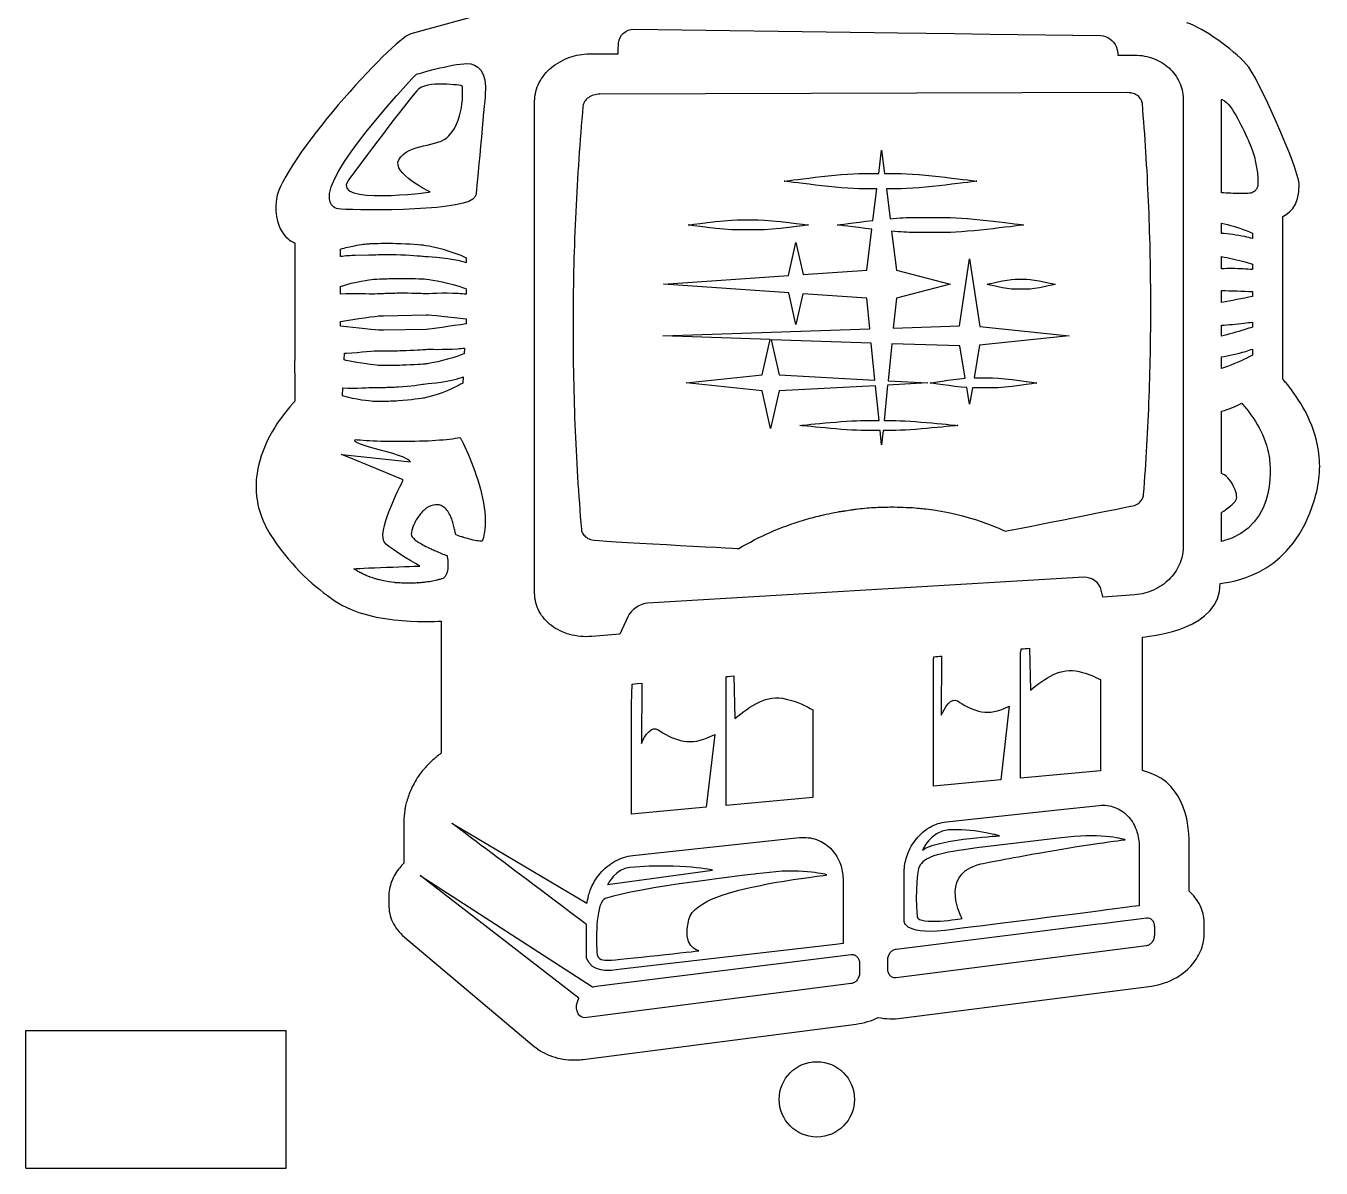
# Model space of a CAD drawing. Header units: millimetres. Extents: x -1134 to -106, y -482 to -94.
# Drawn here: x -994.93 to -945.93, y -437.43 to -394.22 of the extents above; entities that cross this region are included whole.
import ezdxf

# ---------------------------------------------------------------- set-up
doc = ezdxf.new("R2010")
doc.units = ezdxf.units.MM
doc.layers.add('CUTS', color=1, linetype='Continuous', true_color=0xff0000)
doc.layers.add('TEXT', color=5, linetype='Continuous', true_color=0x0000ff)

msp = doc.modelspace()

# ---------------------------------------------------------------- linework, layer by layer
at = {"layer": 'CUTS', "color": 1, "lineweight": 25, "true_color": 0xff0000}
for p, q in [((-994.932, -437.429), (-994.932, -432.229)), ((-994.932, -432.229), (-985.083, -432.229)), ((-985.083, -437.429), (-985.083, -432.229)), ((-994.932, -437.429), (-985.083, -437.429))]:
    msp.add_line(p, q, dxfattribs=at)
for points in [[(-966.432, -434.829), (-966.432, -434.043), (-965.794, -433.405), (-965.007, -433.405)], [(-965.007, -433.405), (-964.221, -433.405), (-963.583, -434.043), (-963.583, -434.829)], [(-965.007, -436.254), (-965.794, -436.254), (-966.432, -435.616), (-966.432, -434.829)], [(-963.583, -434.829), (-963.583, -435.616), (-964.221, -436.254), (-965.007, -436.254)]]:
    msp.add_open_spline(points, degree=3, dxfattribs=at)
at = {"layer": 'TEXT', "color": 5, "lineweight": 25, "true_color": 0x0000ff}
for points in [[(-977.333, -391.972), (-977.333, -393.693), (-980.372, -394.521)], [(-971.933, -394.348), (-962.842, -394.473), (-961.941, -394.486), (-959.8, -394.515), (-958.443, -394.534), (-954.271, -394.591)], [(-972.528, -395.158), (-972.506, -394.871)], [(-973.516, -395.273), (-972.523, -395.276)], [(-953.646, -395.122), (-953.624, -395.243)], [(-953.619, -395.326), (-952.979, -395.326)], [(-953.236, -396.748), (-973.218, -396.805)], [(-975.683, -415.683), (-975.683, -397.07)], [(-951.149, -396.976), (-951.149, -397.035), (-951.149, -397.035)], [(-951.149, -397.035), (-951.149, -413.962)], [(-949.693, -400.537), (-949.693, -397.001), (-949.693, -397.001)], [(-963.241, -399.802), (-962.667, -399.802), (-962.558, -398.918), (-962.449, -399.802), (-961.987, -399.802)], [(-962.887, -401.585), (-962.74, -400.388), (-963.241, -400.388)], [(-961.987, -400.388), (-962.377, -400.388), (-962.237, -401.518)], [(-968.002, -401.562), (-967.221, -401.562)], [(-961.328, -401.466), (-960.118, -401.466)], [(-949.693, -402.07), (-949.693, -401.684), (-949.693, -401.684)], [(-947.374, -407.589), (-947.374, -401.434)], [(-963.196, -409.148), (-962.652, -409.148), (-962.785, -407.832), (-966.434, -408.03), (-966.757, -409.449), (-967.08, -408.03), (-969.954, -407.725), (-967.08, -407.422), (-966.777, -406.089), (-970.837, -405.951), (-963.002, -405.686), (-963.118, -404.522), (-965.532, -404.357), (-965.796, -405.512), (-966.068, -404.32), (-970.812, -403.994), (-966.081, -403.669), (-965.796, -402.412), (-965.518, -403.631), (-963.118, -403.465), (-962.927, -401.912)], [(-967.221, -401.943), (-968.002, -401.943)], [(-962.181, -401.987), (-961.998, -403.465), (-959.967, -403.994), (-961.998, -404.522), (-962.113, -405.656), (-959.605, -405.572), (-959.225, -403.035), (-958.842, -405.598), (-955.457, -405.951), (-958.848, -406.304), (-959.058, -407.536), (-959.054, -407.536), (-959.054, -407.538)], [(-960.118, -402.036), (-961.328, -402.036)], [(-948.522, -402.068), (-948.522, -402.267)], [(-984.757, -402.433), (-984.757, -406.788)], [(-983.03, -402.951), (-983.03, -402.669)], [(-981.961, -402.9), (-982.477, -402.905)], [(-978.27, -402.996), (-978.27, -403.182)], [(-949.693, -403.408), (-949.693, -402.951), (-949.693, -402.951)], [(-948.522, -403.231), (-948.522, -403.442)], [(-983.03, -404.369), (-983.03, -404.076)], [(-978.27, -404.165), (-978.27, -404.375)], [(-957.508, -403.807), (-957.157, -403.807), (-957.157, -403.807)], [(-957.065, -404.187), (-957.508, -404.187)], [(-957.157, -403.807), (-957.065, -403.807)], [(-949.693, -404.688), (-949.693, -404.23), (-949.693, -404.23)], [(-948.522, -404.274), (-948.522, -404.459)], [(-981.514, -405.188), (-981.4, -405.185), (-979.79, -405.154)], [(-983.03, -405.58), (-983.03, -405.405), (-983.03, -405.405)], [(-979.77, -405.702), (-981.4, -405.735), (-981.494, -405.738)], [(-978.27, -405.309), (-978.27, -405.489)], [(-949.694, -405.955), (-949.694, -405.545), (-949.694, -405.545)], [(-948.522, -405.424), (-948.522, -405.614)], [(-966.737, -406.095), (-966.434, -407.426), (-962.806, -407.622), (-962.947, -406.223), (-966.737, -406.095)], [(-959.391, -407.553), (-959.598, -406.331), (-962.171, -406.245), (-962.313, -407.644), (-960.808, -407.725), (-962.329, -407.808), (-962.465, -409.148), (-962.167, -409.148)], [(-982.892, -406.858), (-982.879, -406.602)], [(-978.336, -406.408), (-978.347, -406.623)], [(-948.522, -406.446), (-948.522, -406.673)], [(-984.764, -406.919), (-984.753, -407.792)], [(-949.695, -407.188), (-949.695, -406.747), (-949.695, -406.747)], [(-978.39, -407.502), (-978.401, -407.732)], [(-959.054, -407.538), (-958.36, -407.538)], [(-984.757, -407.877), (-984.757, -408.42)], [(-982.959, -408.218), (-982.944, -407.92)], [(-959.121, -407.915), (-959.225, -408.527), (-959.332, -407.903)], [(-958.36, -407.919), (-959.054, -407.919)], [(-949.695, -411.152), (-949.695, -408.796)], [(-962.167, -409.528), (-962.503, -409.528), (-962.558, -410.075), (-962.613, -409.528), (-963.196, -409.528)], [(-980.656, -411.388), (-982.579, -410.603), (-982.997, -410.433), (-982.503, -410.487), (-980.38, -410.718)], [(-964.189, -412.6), (-964.186, -412.6)], [(-961.621, -412.435), (-961.625, -412.435)], [(-949.696, -413.729), (-949.696, -412.633)], [(-977.664, -413.717), (-977.671, -413.717)], [(-982.17, -414.963), (-982.166, -414.963)], [(-980.5, -415.308), (-980.504, -415.308)], [(-954.9, -415.08), (-956.168, -415.155), (-971.409, -416.059)], [(-954.18, -415.822), (-954.243, -415.565)], [(-952.979, -415.746), (-954.177, -415.837)], [(-979.222, -416.734), (-979.222, -421.737)], [(-972.16, -416.576), (-972.456, -417.23)], [(-972.458, -417.238), (-973.516, -417.319)], [(-952.686, -422.394), (-952.686, -417.341)], [(-957.301, -422.676), (-957.301, -417.92)], [(-956.96, -417.762), (-956.926, -419.345)], [(-957.919, -420.042), (-957.725, -419.955), (-958.043, -422.744), (-960.592, -422.979), (-960.592, -418.212)], [(-960.286, -418.063), (-960.297, -420.295)], [(-968.439, -423.708), (-968.437, -418.841)], [(-968.143, -418.81), (-968.109, -420.416)], [(-954.276, -418.949), (-954.276, -422.396), (-957.301, -422.676), (-957.301, -422.676)], [(-969.15, -421.148), (-968.87, -421.023), (-969.191, -423.778), (-972.021, -424.039), (-972.021, -419.885), (-971.997, -419.122)], [(-971.634, -419.091), (-971.646, -421.374)], [(-965.154, -420.099), (-965.154, -423.406), (-968.439, -423.708), (-968.439, -423.708)], [(-960.105, -424.329), (-955.666, -423.853), (-954.325, -423.71)], [(-980.634, -424.331), (-980.634, -425.898)], [(-978.812, -424.381), (-973.704, -427.408), (-973.704, -427.408)], [(-971.965, -425.604), (-965.662, -424.93)], [(-955.508, -424.908), (-955.753, -424.937), (-955.979, -424.964), (-955.982, -424.964), (-958.957, -425.316)], [(-952.808, -425.271), (-952.808, -427.503)], [(-950.919, -426.959), (-950.919, -425.188)], [(-972.922, -426.697), (-968.95, -426.16)], [(-966.793, -426.242), (-967.037, -426.271), (-967.303, -426.302), (-967.305, -426.303)], [(-961.708, -428.053), (-961.708, -426.282)], [(-974.011, -431.007), (-980.016, -426.355), (-973.491, -430.573)], [(-964.012, -426.549), (-964.012, -428.935), (-964.3, -428.968), (-972.391, -429.904), (-972.78, -429.95)], [(-981.203, -427.165), (-981.203, -427.468)], [(-973.716, -429.485), (-973.716, -428.218)], [(-962.001, -429.143), (-954.462, -428.206), (-954.357, -428.192), (-954.201, -428.174), (-953.533, -428.091), (-952.917, -428.014), (-952.532, -427.965), (-952.532, -427.965)], [(-952.237, -428.29), (-952.237, -428.623)], [(-950.346, -428.537), (-950.346, -428.204)], [(-980.613, -428.69), (-975.697, -432.824)], [(-952.532, -429.018), (-962.001, -430.232)], [(-973.257, -430.54), (-963.712, -429.355)], [(-963.388, -429.69), (-963.388, -430.037), (-963.388, -430.037)], [(-962.322, -429.902), (-962.322, -429.555)], [(-963.712, -430.452), (-973.792, -431.746)], [(-961.812, -431.764), (-952.349, -430.543)], [(-973.848, -433.318), (-963.516, -431.982)]]:
    msp.add_lwpolyline(points, dxfattribs=at)
for points in [[(-972.506, -394.871), (-972.483, -394.58), (-972.225, -394.344), (-971.933, -394.348)], [(-948.759, -395.664), (-949.287, -395.099), (-950.355, -394.315), (-951.009, -394.102)], [(-980.372, -394.521), (-981.085, -394.744), (-985.271, -399.399), (-985.449, -400.767)], [(-954.271, -394.591), (-954.021, -394.595), (-953.778, -394.773), (-953.681, -395.004)], [(-975.044, -395.796), (-974.847, -395.634), (-974.614, -395.502), (-974.356, -395.411)], [(-974.356, -395.411), (-974.126, -395.331), (-973.875, -395.285), (-973.613, -395.276)], [(-973.613, -395.276), (-973.581, -395.276), (-973.549, -395.273), (-973.516, -395.273)], [(-972.523, -395.276), (-972.529, -395.238), (-972.532, -395.198), (-972.528, -395.158)], [(-953.681, -395.004), (-953.665, -395.043), (-953.653, -395.082), (-953.646, -395.122)], [(-953.624, -395.243), (-953.619, -395.271), (-953.619, -395.299), (-953.619, -395.326)], [(-952.979, -395.326), (-952.726, -395.329), (-952.485, -395.375), (-952.266, -395.459)], [(-952.266, -395.459), (-952.046, -395.543), (-951.85, -395.664), (-951.682, -395.814)], [(-980.172, -396.055), (-980.172, -396.055), (-978.82, -395.65), (-978.254, -395.65)], [(-978.254, -395.65), (-977.847, -395.65), (-977.461, -395.918), (-977.553, -396.846)], [(-975.51, -396.368), (-975.4, -396.152), (-975.241, -395.958), (-975.044, -395.796)], [(-951.682, -395.814), (-951.519, -395.963), (-951.385, -396.141), (-951.294, -396.337)], [(-946.762, -400.187), (-946.798, -399.601), (-948.32, -396.131), (-948.759, -395.664)], [(-983.444, -400.558), (-983.3, -399.375), (-980.172, -396.055), (-980.172, -396.055)], [(-978.421, -396.489), (-978.421, -396.489), (-979.791, -396.246), (-980.147, -396.677)], [(-975.683, -397.07), (-975.683, -396.822), (-975.62, -396.583), (-975.51, -396.368)], [(-951.294, -396.337), (-951.201, -396.535), (-951.149, -396.75), (-951.149, -396.976)], [(-980.147, -396.677), (-980.785, -397.448), (-982.553, -399.812), (-982.737, -400.074)], [(-978.927, -398.385), (-978.282, -397.668), (-978.421, -396.489), (-978.421, -396.489)], [(-977.553, -396.846), (-977.569, -397.016), (-977.895, -400.574), (-977.895, -400.574)], [(-973.453, -396.84), (-973.526, -396.863), (-973.593, -396.897), (-973.65, -396.939)], [(-973.218, -396.805), (-973.3, -396.805), (-973.38, -396.818), (-973.453, -396.84)], [(-953.034, -396.78), (-953.098, -396.758), (-953.165, -396.746), (-953.236, -396.748)], [(-952.865, -396.869), (-952.913, -396.832), (-952.972, -396.801), (-953.034, -396.78)], [(-952.743, -397), (-952.774, -396.951), (-952.816, -396.906), (-952.865, -396.869)], [(-973.854, -397.256), (-973.975, -398.585), (-974.066, -399.921), (-974.128, -401.257)], [(-973.792, -397.081), (-973.827, -397.135), (-973.848, -397.194), (-973.854, -397.256)], [(-973.65, -396.939), (-973.709, -396.979), (-973.757, -397.027), (-973.792, -397.081)], [(-952.691, -397.162), (-952.695, -397.103), (-952.714, -397.051), (-952.743, -397)], [(-952.457, -400.847), (-952.511, -399.615), (-952.587, -398.385), (-952.691, -397.159)], [(-949.693, -397.001), (-949.681, -397.005), (-949.67, -397.01), (-949.658, -397.015)], [(-949.658, -397.015), (-949.27, -397.191), (-948.863, -398.161), (-948.651, -398.63)], [(-980.823, -399.286), (-980.462, -398.643), (-979.331, -398.833), (-978.927, -398.385)], [(-948.651, -398.63), (-948.441, -399.095), (-948.315, -399.628), (-948.315, -400.215)], [(-979.64, -400.505), (-979.64, -400.505), (-981.106, -399.792), (-980.823, -399.286)], [(-966.239, -400.096), (-966.239, -400.096), (-964.125, -399.802), (-963.241, -399.802)], [(-961.987, -399.802), (-961.125, -399.802), (-958.949, -400.096), (-958.949, -400.096)], [(-982.737, -400.074), (-983.394, -401.013), (-979.64, -400.505), (-979.64, -400.505)], [(-963.241, -400.388), (-964.102, -400.388), (-966.239, -400.096), (-966.239, -400.096)], [(-958.949, -400.096), (-958.949, -400.096), (-961.103, -400.388), (-961.987, -400.388)], [(-948.344, -400.339), (-948.362, -400.379), (-948.385, -400.416), (-948.416, -400.446)], [(-948.315, -400.215), (-948.316, -400.259), (-948.326, -400.301), (-948.344, -400.339)], [(-947.374, -401.434), (-947.245, -401.351), (-946.706, -401.106), (-946.762, -400.187)], [(-985.449, -400.767), (-985.628, -402.136), (-984.757, -402.433), (-984.757, -402.433)], [(-983.438, -400.833), (-983.448, -400.784), (-983.444, -400.558), (-983.444, -400.558)], [(-983.117, -401.145), (-983.294, -401.113), (-983.406, -400.986), (-983.438, -400.833)], [(-978.028, -400.778), (-978.58, -401.258), (-982.772, -401.203), (-983.117, -401.145)], [(-977.936, -400.681), (-977.959, -400.716), (-977.991, -400.749), (-978.028, -400.778)], [(-977.895, -400.574), (-977.9, -400.609), (-977.913, -400.646), (-977.936, -400.681)], [(-952.372, -404.546), (-952.375, -403.312), (-952.403, -402.079), (-952.457, -400.847)], [(-948.993, -400.567), (-949.227, -400.561), (-949.46, -400.551), (-949.693, -400.537)], [(-948.89, -400.564), (-948.924, -400.564), (-948.959, -400.567), (-948.993, -400.567)], [(-948.764, -400.559), (-948.805, -400.562), (-948.848, -400.562), (-948.89, -400.564)], [(-948.639, -400.554), (-948.679, -400.558), (-948.722, -400.558), (-948.764, -400.559)], [(-948.517, -400.52), (-948.557, -400.541), (-948.597, -400.552), (-948.639, -400.554)], [(-948.416, -400.446), (-948.445, -400.478), (-948.481, -400.501), (-948.517, -400.52)], [(-974.128, -401.257), (-974.192, -402.595), (-974.225, -403.936), (-974.231, -405.274)], [(-969.871, -401.754), (-969.871, -401.754), (-968.553, -401.562), (-968.002, -401.562)], [(-968.002, -401.943), (-968.539, -401.943), (-969.871, -401.754), (-969.871, -401.754)], [(-967.221, -401.562), (-966.683, -401.562), (-965.327, -401.754), (-965.327, -401.754)], [(-965.327, -401.754), (-965.327, -401.754), (-966.67, -401.943), (-967.221, -401.943)], [(-964.221, -401.752), (-964.221, -401.752), (-963.592, -401.663), (-962.887, -401.585)], [(-962.927, -401.912), (-963.614, -401.835), (-964.221, -401.752), (-964.221, -401.752)], [(-962.237, -401.518), (-961.889, -401.488), (-961.564, -401.466), (-961.328, -401.466)], [(-960.118, -401.466), (-959.286, -401.466), (-957.187, -401.752), (-957.187, -401.752)], [(-957.187, -401.752), (-957.187, -401.752), (-959.264, -402.036), (-960.118, -402.036)], [(-949.693, -401.684), (-949.412, -401.751), (-949.081, -401.843), (-948.761, -401.967)], [(-961.328, -402.036), (-961.547, -402.036), (-961.851, -402.016), (-962.181, -401.987)], [(-948.81, -402.195), (-949.113, -402.131), (-949.425, -402.094), (-949.693, -402.07)], [(-948.522, -402.267), (-948.617, -402.241), (-948.712, -402.216), (-948.81, -402.195)], [(-948.761, -401.967), (-948.681, -401.999), (-948.601, -402.034), (-948.522, -402.068)], [(-983.03, -402.669), (-982.843, -402.608), (-982.66, -402.569), (-982.501, -402.537)], [(-982.501, -402.537), (-982.242, -402.489), (-982.044, -402.466), (-981.975, -402.462)], [(-981.975, -402.462), (-981.929, -402.459), (-981.695, -402.448), (-981.4, -402.445)], [(-981.4, -402.445), (-981.251, -402.441), (-981.088, -402.441), (-980.922, -402.448)], [(-980.922, -402.448), (-980.431, -402.457), (-979.939, -402.506), (-979.87, -402.515)], [(-979.87, -402.515), (-979.733, -402.532), (-979.076, -402.652), (-978.478, -402.901)], [(-982.477, -402.905), (-982.643, -402.912), (-982.836, -402.921), (-983.03, -402.951)], [(-981.4, -402.884), (-981.688, -402.888), (-981.916, -402.898), (-981.961, -402.9)], [(-980.929, -402.884), (-981.091, -402.88), (-981.253, -402.88), (-981.4, -402.884)], [(-979.9, -402.95), (-979.966, -402.941), (-980.446, -402.893), (-980.929, -402.884)], [(-978.52, -403.112), (-979.119, -402.975), (-979.765, -402.966), (-979.9, -402.95)], [(-978.27, -403.182), (-978.352, -403.157), (-978.435, -403.134), (-978.52, -403.114)], [(-978.478, -402.901), (-978.407, -402.932), (-978.338, -402.963), (-978.27, -402.996)], [(-949.693, -402.951), (-949.438, -402.996), (-949.139, -403.057), (-948.847, -403.135)], [(-948.847, -403.135), (-948.736, -403.165), (-948.629, -403.198), (-948.522, -403.231)], [(-981.786, -403.807), (-981.751, -403.803), (-981.601, -403.797), (-981.4, -403.79)], [(-981.4, -403.79), (-981.231, -403.783), (-981.026, -403.777), (-980.818, -403.776)], [(-980.818, -403.776), (-980.367, -403.77), (-979.914, -403.791), (-979.851, -403.793)], [(-979.851, -403.793), (-979.724, -403.801), (-979.119, -403.896), (-978.553, -404.068)], [(-948.87, -403.415), (-949.154, -403.401), (-949.444, -403.403), (-949.693, -403.408)], [(-948.522, -403.442), (-948.635, -403.43), (-948.752, -403.42), (-948.87, -403.415)], [(-983.03, -404.076), (-982.479, -403.898), (-981.908, -403.818), (-981.786, -403.807)], [(-978.553, -404.068), (-978.456, -404.097), (-978.362, -404.13), (-978.27, -404.164)], [(-958.566, -403.996), (-958.566, -403.996), (-957.819, -403.807), (-957.508, -403.807)], [(-957.508, -404.187), (-957.811, -404.187), (-958.566, -403.996), (-958.566, -403.996)], [(-957.065, -403.807), (-956.76, -403.807), (-955.992, -403.996), (-955.992, -403.996)], [(-955.992, -403.996), (-955.992, -403.996), (-956.752, -404.187), (-957.065, -404.187)], [(-949.693, -404.23), (-949.342, -404.24), (-948.896, -404.258), (-948.522, -404.274)], [(-981.775, -404.369), (-981.897, -404.378), (-982.478, -404.327), (-983.03, -404.369)], [(-981.4, -404.352), (-981.595, -404.359), (-981.741, -404.365), (-981.775, -404.369)], [(-980.818, -404.338), (-981.025, -404.338), (-981.231, -404.346), (-981.4, -404.352)], [(-979.861, -404.356), (-979.923, -404.352), (-980.37, -404.333), (-980.818, -404.338)], [(-978.572, -404.348), (-979.138, -404.317), (-979.735, -404.363), (-979.861, -404.356)], [(-978.27, -404.375), (-978.368, -404.364), (-978.469, -404.353), (-978.572, -404.348)], [(-952.433, -408.249), (-952.386, -407.015), (-952.368, -405.779), (-952.372, -404.546)], [(-948.522, -404.459), (-948.897, -404.534), (-949.345, -404.623), (-949.693, -404.688)], [(-983.03, -405.405), (-982.449, -405.312), (-981.655, -405.191), (-981.514, -405.188)], [(-979.79, -405.154), (-979.649, -405.15), (-978.855, -405.241), (-978.27, -405.309)], [(-981.494, -405.738), (-981.636, -405.742), (-982.443, -405.65), (-983.03, -405.58)], [(-978.27, -405.489), (-978.849, -405.581), (-979.63, -405.7), (-979.77, -405.702)], [(-974.231, -405.274), (-974.236, -406.614), (-974.212, -407.954), (-974.16, -409.288)], [(-949.694, -405.545), (-949.439, -405.529), (-949.136, -405.506), (-948.84, -405.47)], [(-948.805, -405.709), (-949.113, -405.808), (-949.432, -405.892), (-949.694, -405.955)], [(-948.84, -405.47), (-948.732, -405.457), (-948.626, -405.44), (-948.522, -405.424)], [(-948.522, -405.614), (-948.615, -405.647), (-948.708, -405.678), (-948.805, -405.709)], [(-982.879, -406.602), (-982.852, -406.602), (-982.827, -406.599), (-982.799, -406.599)], [(-982.799, -406.599), (-982.269, -406.568), (-981.708, -406.507), (-981.591, -406.51)], [(-981.591, -406.51), (-981.565, -406.51), (-981.462, -406.51), (-981.323, -406.513)], [(-981.323, -406.513), (-981.152, -406.513), (-980.926, -406.513), (-980.697, -406.505)], [(-980.697, -406.505), (-980.28, -406.495), (-979.863, -406.464), (-979.804, -406.458)], [(-979.804, -406.458), (-979.687, -406.447), (-979.129, -406.475), (-978.601, -406.436)], [(-978.585, -406.712), (-979.115, -406.89), (-979.679, -407.002), (-979.798, -407.012)], [(-978.601, -406.436), (-978.51, -406.43), (-978.422, -406.42), (-978.336, -406.408)], [(-978.347, -406.623), (-978.424, -406.654), (-978.504, -406.685), (-978.585, -406.712)], [(-949.695, -406.747), (-949.42, -406.698), (-949.094, -406.631), (-948.778, -406.534)], [(-948.778, -406.534), (-948.69, -406.507), (-948.606, -406.478), (-948.522, -406.446)], [(-948.522, -406.673), (-948.586, -406.709), (-948.652, -406.746), (-948.718, -406.78)], [(-984.757, -406.788), (-984.761, -406.831), (-984.764, -406.875), (-984.764, -406.919)], [(-982.811, -406.876), (-982.839, -406.871), (-982.865, -406.864), (-982.892, -406.858)], [(-981.603, -407.064), (-981.722, -407.061), (-982.282, -406.985), (-982.811, -406.876)], [(-981.353, -407.068), (-981.484, -407.068), (-981.577, -407.064), (-981.603, -407.064)], [(-980.701, -407.061), (-980.942, -407.068), (-981.181, -407.069), (-981.353, -407.068)], [(-979.798, -407.012), (-979.857, -407.018), (-980.28, -407.05), (-980.701, -407.061)], [(-948.718, -406.78), (-949.054, -406.952), (-949.409, -407.09), (-949.695, -407.188)], [(-979.887, -407.772), (-979.762, -407.75), (-979.163, -407.726), (-978.605, -407.568)], [(-978.605, -407.568), (-978.532, -407.548), (-978.46, -407.524), (-978.39, -407.498)], [(-960.716, -407.726), (-960.716, -407.726), (-959.944, -407.601), (-959.391, -407.553)], [(-958.36, -407.538), (-957.881, -407.538), (-956.677, -407.728), (-956.677, -407.728)], [(-947.251, -407.73), (-947.294, -407.681), (-947.333, -407.634), (-947.374, -407.589)], [(-984.753, -407.792), (-984.756, -407.819), (-984.757, -407.848), (-984.757, -407.877)], [(-982.944, -407.92), (-982.429, -407.951), (-981.911, -407.889), (-981.798, -407.897)], [(-981.798, -407.897), (-981.763, -407.897), (-981.603, -407.901), (-981.391, -407.897)], [(-981.391, -407.897), (-981.228, -407.894), (-981.036, -407.89), (-980.841, -407.877)], [(-980.841, -407.877), (-980.393, -407.852), (-979.948, -407.784), (-979.887, -407.772)], [(-978.568, -407.826), (-979.125, -408.121), (-979.733, -408.279), (-979.861, -408.3)], [(-978.401, -407.732), (-978.456, -407.765), (-978.511, -407.797), (-978.568, -407.826)], [(-959.332, -407.903), (-959.882, -407.86), (-960.716, -407.726), (-960.716, -407.726)], [(-959.054, -407.919), (-959.075, -407.919), (-959.098, -407.919), (-959.121, -407.915)], [(-956.677, -407.728), (-956.677, -407.728), (-957.87, -407.919), (-958.36, -407.919)], [(-946.542, -408.776), (-946.736, -408.415), (-946.974, -408.064), (-947.251, -407.73)], [(-984.837, -408.508), (-985.134, -408.842), (-985.39, -409.191), (-985.598, -409.547)], [(-984.757, -408.42), (-984.782, -408.449), (-984.81, -408.478), (-984.837, -408.508)], [(-981.81, -408.425), (-981.926, -408.415), (-982.437, -408.369), (-982.959, -408.218)], [(-981.417, -408.428), (-981.621, -408.432), (-981.774, -408.428), (-981.81, -408.425)], [(-980.835, -408.407), (-981.042, -408.421), (-981.246, -408.427), (-981.417, -408.428)], [(-979.861, -408.3), (-979.925, -408.313), (-980.38, -408.381), (-980.835, -408.407)], [(-952.643, -411.953), (-952.547, -410.72), (-952.478, -409.485), (-952.433, -408.249)], [(-949.585, -408.767), (-949.343, -408.693), (-949.118, -408.594), (-948.929, -408.499)], [(-948.929, -408.499), (-948.895, -408.538), (-948.859, -408.579), (-948.82, -408.624)], [(-948.82, -408.624), (-948.649, -408.829), (-948.448, -409.101), (-948.275, -409.425)], [(-965.654, -409.338), (-965.654, -409.338), (-963.92, -409.148), (-963.196, -409.148)], [(-962.167, -409.148), (-961.461, -409.148), (-959.677, -409.338), (-959.677, -409.338)], [(-949.695, -408.796), (-949.658, -408.786), (-949.621, -408.777), (-949.585, -408.767)], [(-946.025, -410.284), (-946.105, -409.779), (-946.277, -409.271), (-946.542, -408.776)], [(-985.598, -409.547), (-985.891, -410.044), (-986.083, -410.549), (-986.169, -411.042)], [(-974.16, -409.288), (-974.108, -410.622), (-974.025, -411.951), (-973.915, -413.274)], [(-963.196, -409.528), (-963.902, -409.528), (-965.654, -409.338), (-965.654, -409.338)], [(-959.677, -409.338), (-959.677, -409.338), (-961.443, -409.528), (-962.167, -409.528)], [(-948.275, -409.425), (-948.099, -409.747), (-947.953, -410.121), (-947.889, -410.529)], [(-982.199, -410.074), (-982.409, -410.003), (-982.532, -409.935), (-982.477, -409.873)], [(-982.477, -409.873), (-982.475, -409.869), (-982.474, -409.868), (-982.471, -409.866)], [(-982.471, -409.866), (-982.357, -409.881), (-982.218, -409.894), (-982.05, -409.904)], [(-980.38, -410.718), (-980.53, -410.477), (-981.655, -410.26), (-982.199, -410.074)], [(-982.05, -409.904), (-981.738, -409.923), (-981.327, -409.935), (-980.798, -409.935)], [(-980.798, -409.935), (-979.704, -409.935), (-978.975, -409.879), (-978.502, -409.791)], [(-978.502, -409.791), (-978.486, -409.824), (-978.47, -409.854), (-978.455, -409.887)], [(-978.455, -409.887), (-978.295, -410.21), (-978.11, -410.618), (-977.95, -411.061)], [(-947.889, -410.529), (-947.889, -410.529), (-947.423, -413.143), (-949.696, -413.729)], [(-946.189, -412.185), (-945.999, -411.561), (-945.927, -410.926), (-946.025, -410.284)], [(-986.169, -411.042), (-986.282, -411.684), (-986.218, -412.307), (-985.979, -412.887)], [(-977.95, -411.061), (-977.79, -411.502), (-977.653, -411.979), (-977.59, -412.437)], [(-981.335, -413.805), (-981.715, -413.437), (-980.747, -411.61), (-980.656, -411.388)], [(-949.588, -411.209), (-949.622, -411.185), (-949.658, -411.167), (-949.695, -411.152)], [(-949.344, -411.46), (-949.414, -411.362), (-949.498, -411.273), (-949.588, -411.209)], [(-949.178, -411.776), (-949.219, -411.669), (-949.276, -411.559), (-949.344, -411.46)], [(-952.813, -412.259), (-952.764, -412.218), (-952.723, -412.171), (-952.693, -412.12)], [(-952.693, -412.12), (-952.665, -412.067), (-952.646, -412.011), (-952.643, -411.953)], [(-949.232, -412.265), (-949.161, -412.19), (-949.118, -412.121), (-949.118, -412.064)], [(-949.118, -412.064), (-949.118, -411.983), (-949.139, -411.881), (-949.178, -411.776)], [(-979.784, -412.472), (-979.893, -412.552), (-979.992, -412.658), (-980.076, -412.776)], [(-979.432, -412.335), (-979.555, -412.342), (-979.676, -412.393), (-979.784, -412.472)], [(-979.26, -412.354), (-979.314, -412.337), (-979.374, -412.33), (-979.432, -412.335)], [(-979.106, -412.437), (-979.155, -412.398), (-979.207, -412.371), (-979.26, -412.354)], [(-978.971, -412.581), (-979.013, -412.522), (-979.058, -412.474), (-979.106, -412.437)], [(-978.855, -412.786), (-978.892, -412.708), (-978.93, -412.639), (-978.971, -412.581)], [(-977.59, -412.437), (-977.527, -412.896), (-977.534, -413.339), (-977.664, -413.717)], [(-964.469, -412.659), (-964.38, -412.642), (-964.29, -412.618), (-964.199, -412.603)], [(-964.199, -412.603), (-964.196, -412.603), (-964.192, -412.603), (-964.189, -412.6)], [(-964.186, -412.6), (-964.167, -412.596), (-964.149, -412.596), (-964.132, -412.592)], [(-964.132, -412.592), (-964.088, -412.586), (-964.046, -412.579), (-964.001, -412.573)], [(-964.001, -412.573), (-963.993, -412.57), (-963.986, -412.57), (-963.977, -412.57)], [(-963.977, -412.57), (-963.959, -412.566), (-963.94, -412.563), (-963.92, -412.561)], [(-963.92, -412.561), (-963.839, -412.546), (-963.756, -412.535), (-963.675, -412.524)], [(-963.675, -412.524), (-963.625, -412.518), (-963.573, -412.509), (-963.523, -412.502)], [(-963.523, -412.502), (-963.301, -412.475), (-963.078, -412.454), (-962.855, -412.441)], [(-962.855, -412.441), (-962.652, -412.428), (-962.45, -412.422), (-962.25, -412.421)], [(-962.25, -412.421), (-962.194, -412.418), (-962.138, -412.421), (-962.081, -412.421)], [(-962.081, -412.421), (-961.927, -412.421), (-961.774, -412.426), (-961.621, -412.435)], [(-961.625, -412.435), (-961.591, -412.435), (-961.557, -412.435), (-961.524, -412.435)], [(-961.524, -412.435), (-961.505, -412.438), (-961.49, -412.438), (-961.474, -412.44)], [(-961.474, -412.44), (-961.475, -412.44), (-961.476, -412.44), (-961.478, -412.44)], [(-961.478, -412.44), (-961.359, -412.446), (-961.245, -412.459), (-961.128, -412.468)], [(-961.128, -412.468), (-961.046, -412.476), (-960.961, -412.482), (-960.879, -412.491)], [(-960.879, -412.491), (-959.318, -412.65), (-957.875, -413.335), (-957.875, -413.335)], [(-957.875, -413.335), (-957.478, -413.258), (-953.047, -412.386), (-952.984, -412.359)], [(-952.984, -412.359), (-952.919, -412.334), (-952.862, -412.3), (-952.813, -412.259)], [(-949.746, -415.312), (-949.038, -415.232), (-947.006, -414.862), (-946.189, -412.185)], [(-949.689, -412.627), (-949.628, -412.588), (-949.57, -412.547), (-949.514, -412.506)], [(-949.514, -412.506), (-949.401, -412.421), (-949.302, -412.339), (-949.232, -412.265)], [(-985.979, -412.887), (-985.875, -413.142), (-985.742, -413.377), (-985.594, -413.6)], [(-980.076, -412.776), (-980.16, -412.893), (-980.227, -413.019), (-980.275, -413.139)], [(-978.79, -412.965), (-978.81, -412.9), (-978.831, -412.839), (-978.855, -412.786)], [(-978.735, -413.162), (-978.751, -413.098), (-978.769, -413.029), (-978.79, -412.965)], [(-966.769, -413.382), (-966.361, -413.203), (-965.941, -413.047), (-965.509, -412.917)], [(-965.509, -412.917), (-965.297, -412.853), (-965.081, -412.794), (-964.864, -412.743)], [(-964.864, -412.743), (-964.855, -412.739), (-964.848, -412.738), (-964.841, -412.738)], [(-964.841, -412.738), (-964.718, -412.707), (-964.594, -412.685), (-964.469, -412.659)], [(-949.696, -412.633), (-949.693, -412.633), (-949.691, -412.629), (-949.689, -412.627)], [(-985.594, -413.6), (-984.835, -414.739), (-983.996, -415.456), (-983.23, -415.981)], [(-980.275, -413.139), (-980.323, -413.258), (-980.35, -413.371), (-980.35, -413.459)], [(-980.35, -413.459), (-980.35, -413.521), (-980.297, -413.588), (-980.212, -413.658)], [(-978.695, -413.344), (-978.707, -413.29), (-978.72, -413.228), (-978.735, -413.162)], [(-978.671, -413.475), (-978.675, -413.444), (-978.684, -413.397), (-978.695, -413.344)], [(-978.438, -413.554), (-978.528, -413.526), (-978.608, -413.497), (-978.671, -413.475)], [(-978.421, -413.558), (-978.426, -413.558), (-978.432, -413.555), (-978.438, -413.554)], [(-978.392, -413.566), (-978.401, -413.562), (-978.411, -413.562), (-978.421, -413.558)], [(-978.154, -413.635), (-978.236, -413.615), (-978.315, -413.59), (-978.392, -413.566)], [(-973.915, -413.274), (-973.909, -413.337), (-973.886, -413.394), (-973.852, -413.446)], [(-973.852, -413.446), (-973.817, -413.497), (-973.77, -413.543), (-973.713, -413.581)], [(-973.713, -413.581), (-973.656, -413.619), (-973.59, -413.647), (-973.52, -413.666)], [(-967.958, -413.993), (-967.575, -413.765), (-967.178, -413.561), (-966.769, -413.382)], [(-980.024, -414.657), (-980.024, -414.657), (-981.067, -414.063), (-981.335, -413.805)], [(-980.212, -413.658), (-980.126, -413.73), (-980.005, -413.801), (-979.869, -413.876)], [(-979.869, -413.876), (-979.784, -413.921), (-979.691, -413.965), (-979.597, -414.008)], [(-979.597, -414.008), (-979.542, -414.034), (-979.485, -414.06), (-979.429, -414.085)], [(-979.429, -414.085), (-979.279, -414.151), (-979.128, -414.212), (-978.997, -414.262)], [(-977.871, -413.699), (-977.959, -413.683), (-978.056, -413.661), (-978.154, -413.635)], [(-977.671, -413.717), (-977.727, -413.717), (-977.793, -413.71), (-977.871, -413.699)], [(-973.52, -413.666), (-973.386, -413.704), (-967.969, -413.992), (-967.958, -413.993)], [(-951.149, -413.962), (-951.149, -414.189), (-951.201, -414.41), (-951.294, -414.613)], [(-978.997, -414.262), (-978.985, -414.323), (-978.973, -414.403), (-978.967, -414.491)], [(-978.967, -414.491), (-978.961, -414.577), (-978.96, -414.673), (-978.971, -414.762)], [(-982.52, -414.76), (-982.553, -414.737), (-980.024, -414.657), (-980.024, -414.657)], [(-982.47, -414.793), (-982.486, -414.782), (-982.503, -414.771), (-982.52, -414.76)], [(-982.397, -414.84), (-982.422, -414.826), (-982.446, -414.809), (-982.47, -414.793)], [(-982.285, -414.901), (-982.323, -414.88), (-982.359, -414.862), (-982.397, -414.84)], [(-982.166, -414.963), (-982.211, -414.942), (-982.252, -414.918), (-982.296, -414.894)], [(-982.296, -414.894), (-982.293, -414.898), (-982.289, -414.899), (-982.285, -414.901)], [(-982.162, -414.966), (-982.165, -414.966), (-982.167, -414.963), (-982.17, -414.963)], [(-982.101, -414.991), (-982.121, -414.984), (-982.141, -414.976), (-982.162, -414.966)], [(-982.09, -414.997), (-982.094, -414.997), (-982.098, -414.993), (-982.101, -414.991)], [(-982.06, -415.01), (-982.07, -415.006), (-982.08, -415.002), (-982.09, -414.997)], [(-981.931, -415.064), (-981.975, -415.046), (-982.017, -415.028), (-982.06, -415.01)], [(-981.909, -415.071), (-981.915, -415.071), (-981.924, -415.067), (-981.931, -415.064)], [(-979.039, -415.002), (-979.076, -415.069), (-979.128, -415.121), (-979.202, -415.141)], [(-978.971, -414.762), (-978.982, -414.851), (-979.001, -414.934), (-979.039, -415.002)], [(-954.243, -415.565), (-954.312, -415.281), (-954.608, -415.062), (-954.9, -415.08)], [(-951.294, -414.613), (-951.385, -414.817), (-951.519, -415.004), (-951.682, -415.165)], [(-981.805, -415.107), (-981.839, -415.096), (-981.873, -415.084), (-981.909, -415.071)], [(-981.688, -415.145), (-981.727, -415.134), (-981.766, -415.12), (-981.805, -415.107)], [(-981.568, -415.176), (-981.608, -415.167), (-981.648, -415.156), (-981.688, -415.145)], [(-981.557, -415.179), (-981.56, -415.179), (-981.564, -415.176), (-981.568, -415.176)], [(-981.447, -415.208), (-981.484, -415.2), (-981.52, -415.19), (-981.557, -415.179)], [(-980.986, -415.28), (-981.137, -415.263), (-981.29, -415.243), (-981.447, -415.208)], [(-980.961, -415.284), (-980.969, -415.28), (-980.978, -415.28), (-980.986, -415.28)], [(-980.947, -415.287), (-980.952, -415.284), (-980.958, -415.287), (-980.961, -415.284)], [(-980.711, -415.298), (-980.79, -415.294), (-980.866, -415.294), (-980.947, -415.287)], [(-980.504, -415.308), (-980.571, -415.308), (-980.643, -415.3), (-980.711, -415.298)], [(-980.361, -415.304), (-980.409, -415.304), (-980.451, -415.308), (-980.5, -415.308)], [(-980.139, -415.296), (-980.209, -415.3), (-980.286, -415.301), (-980.361, -415.304)], [(-980.11, -415.296), (-980.118, -415.296), (-980.129, -415.296), (-980.139, -415.296)], [(-980.106, -415.296), (-980.112, -415.296), (-980.12, -415.296), (-980.127, -415.296)], [(-980.127, -415.296), (-980.122, -415.296), (-980.116, -415.296), (-980.11, -415.296)], [(-979.953, -415.282), (-980.005, -415.285), (-980.051, -415.292), (-980.106, -415.296)], [(-979.802, -415.266), (-979.848, -415.272), (-979.903, -415.277), (-979.953, -415.282)], [(-979.544, -415.225), (-979.622, -415.239), (-979.707, -415.255), (-979.802, -415.266)], [(-979.345, -415.185), (-979.403, -415.197), (-979.47, -415.212), (-979.544, -415.225)], [(-979.202, -415.141), (-979.24, -415.153), (-979.288, -415.166), (-979.345, -415.181)], [(-952.686, -417.341), (-952.223, -417.301), (-949.746, -417.038), (-949.746, -415.312)], [(-951.682, -415.165), (-951.85, -415.325), (-952.046, -415.462), (-952.266, -415.562)], [(-983.23, -415.981), (-981.823, -416.948), (-979.222, -416.734), (-979.222, -416.734)], [(-975.51, -416.371), (-975.62, -416.164), (-975.683, -415.932), (-975.683, -415.683)], [(-954.177, -415.837), (-954.179, -415.832), (-954.179, -415.828), (-954.18, -415.822)], [(-952.266, -415.562), (-952.485, -415.663), (-952.726, -415.728), (-952.979, -415.746)], [(-975.044, -416.909), (-975.241, -416.762), (-975.4, -416.58), (-975.51, -416.371)], [(-971.409, -416.059), (-971.701, -416.077), (-972.039, -416.31), (-972.16, -416.576)], [(-974.356, -417.243), (-974.614, -417.172), (-974.847, -417.058), (-975.044, -416.909)], [(-973.516, -417.319), (-973.814, -417.342), (-974.098, -417.313), (-974.356, -417.243)], [(-972.456, -417.23), (-972.456, -417.234), (-972.457, -417.235), (-972.458, -417.238)], [(-957.301, -417.92), (-957.287, -417.883), (-957.28, -417.857), (-957.28, -417.857)], [(-957.28, -417.857), (-957.28, -417.857), (-957.28, -417.83), (-957.276, -417.791)], [(-957.276, -417.791), (-957.17, -417.781), (-957.065, -417.771), (-956.96, -417.762)], [(-960.592, -418.212), (-960.592, -418.186), (-960.587, -418.142), (-960.574, -418.089)], [(-960.574, -418.089), (-960.477, -418.08), (-960.383, -418.072), (-960.286, -418.063)], [(-956.926, -419.345), (-956.356, -418.892), (-955.779, -418.468), (-955.075, -418.647)], [(-968.437, -418.841), (-968.437, -418.841), (-968.327, -418.829), (-968.143, -418.81)], [(-955.075, -418.647), (-954.76, -418.727), (-954.496, -418.835), (-954.276, -418.949)], [(-971.997, -419.122), (-971.997, -419.122), (-971.859, -419.111), (-971.634, -419.091)], [(-968.109, -420.416), (-967.511, -419.943), (-966.906, -419.497), (-966.166, -419.685)], [(-966.166, -419.685), (-965.748, -419.791), (-965.413, -419.944), (-965.154, -420.099)], [(-960.297, -420.295), (-960.173, -420.004), (-959.905, -419.608), (-959.689, -419.755)], [(-959.689, -419.755), (-959.224, -420.079), (-958.599, -420.365), (-957.919, -420.042)], [(-971.646, -421.374), (-971.526, -421.024), (-971.234, -420.692), (-971.008, -420.848)], [(-971.008, -420.848), (-970.52, -421.187), (-969.864, -421.487), (-969.15, -421.148)], [(-979.381, -421.863), (-979.404, -421.88), (-979.455, -421.922), (-979.478, -421.942)], [(-979.222, -421.737), (-979.279, -421.779), (-979.332, -421.822), (-979.381, -421.863)], [(-979.941, -422.416), (-980.071, -422.58), (-980.184, -422.756), (-980.28, -422.945)], [(-979.859, -422.323), (-979.889, -422.355), (-979.92, -422.389), (-979.941, -422.416)], [(-979.478, -421.942), (-979.619, -422.063), (-979.75, -422.194), (-979.859, -422.323)], [(-950.919, -425.188), (-950.909, -424.169), (-951.202, -422.748), (-952.686, -422.394)], [(-980.356, -423.102), (-980.421, -423.245), (-980.476, -423.393), (-980.524, -423.566)], [(-980.28, -422.945), (-980.307, -422.992), (-980.33, -423.043), (-980.356, -423.102)], [(-980.595, -423.878), (-980.622, -424.041), (-980.634, -424.189), (-980.634, -424.331)], [(-980.573, -423.757), (-980.583, -423.8), (-980.591, -423.842), (-980.595, -423.878)], [(-980.524, -423.566), (-980.545, -423.635), (-980.562, -423.701), (-980.573, -423.757)], [(-954.325, -423.71), (-954.114, -423.688), (-953.913, -423.716), (-953.733, -423.784)], [(-953.733, -423.784), (-953.552, -423.852), (-953.388, -423.959), (-953.25, -424.101)], [(-973.716, -428.218), (-974.051, -427.965), (-978.831, -424.382), (-978.812, -424.381)], [(-960.724, -424.533), (-960.535, -424.425), (-960.324, -424.354), (-960.105, -424.329)], [(-953.25, -424.101), (-953.114, -424.243), (-953.005, -424.417), (-952.928, -424.615)], [(-961.235, -424.971), (-961.089, -424.793), (-960.917, -424.646), (-960.724, -424.533)], [(-960.031, -424.639), (-960.715, -424.695), (-961.014, -425.409), (-961.014, -425.409)], [(-961.014, -425.409), (-960.614, -425.021), (-958.227, -424.865), (-958.091, -424.858)], [(-958.091, -424.858), (-958.091, -424.858), (-959.189, -424.569), (-960.031, -424.639)], [(-953.338, -425.006), (-953.338, -425.006), (-954.191, -424.752), (-955.508, -424.908)], [(-952.928, -424.615), (-952.916, -424.644), (-952.907, -424.676), (-952.897, -424.707)], [(-952.897, -424.707), (-952.841, -424.881), (-952.808, -425.071), (-952.808, -425.271)], [(-965.662, -424.93), (-965.433, -424.904), (-965.216, -424.933), (-965.018, -425.003)], [(-965.018, -425.003), (-964.82, -425.073), (-964.644, -425.185), (-964.494, -425.332)], [(-964.494, -425.332), (-964.345, -425.481), (-964.225, -425.66), (-964.141, -425.866)], [(-961.581, -425.575), (-961.498, -425.352), (-961.381, -425.149), (-961.235, -424.971)], [(-958.957, -425.316), (-960.356, -425.508), (-960.845, -425.624), (-961.099, -425.962)], [(-956.615, -425.512), (-955.073, -425.231), (-953.338, -425.006), (-953.338, -425.006)], [(-973.2, -426.281), (-973.041, -426.095), (-972.852, -425.938), (-972.644, -425.822)], [(-972.644, -425.822), (-972.434, -425.706), (-972.205, -425.63), (-971.965, -425.604)], [(-961.708, -426.282), (-961.708, -426.087), (-961.678, -425.898), (-961.625, -425.718)], [(-961.625, -425.718), (-961.612, -425.669), (-961.597, -425.621), (-961.581, -425.575)], [(-958.941, -425.962), (-958.66, -425.877), (-957.657, -425.701), (-956.615, -425.512)], [(-980.74, -426.008), (-980.874, -426.159), (-980.98, -426.324), (-981.065, -426.517)], [(-980.647, -425.91), (-980.674, -425.937), (-980.716, -425.982), (-980.74, -426.008)], [(-980.634, -425.898), (-980.639, -425.903), (-980.643, -425.906), (-980.647, -425.91)], [(-973.577, -426.914), (-973.487, -426.68), (-973.359, -426.466), (-973.2, -426.281)], [(-967.305, -426.303), (-967.305, -426.303), (-971.847, -426.816), (-973.009, -427.235)], [(-972.083, -426.056), (-972.596, -426.096), (-972.922, -426.697), (-972.922, -426.697)], [(-968.95, -426.16), (-968.95, -426.16), (-970.02, -425.894), (-972.083, -426.056)], [(-967.135, -426.734), (-966.135, -426.521), (-964.623, -426.339), (-964.623, -426.339)], [(-964.623, -426.339), (-964.623, -426.339), (-965.477, -426.086), (-966.793, -426.242)], [(-964.141, -425.866), (-964.123, -425.913), (-964.106, -425.961), (-964.091, -426.01)], [(-964.091, -426.01), (-964.04, -426.178), (-964.012, -426.358), (-964.012, -426.549)], [(-961.099, -425.962), (-961.275, -426.197), (-961.259, -427.617), (-961.212, -427.914)], [(-959.514, -427.989), (-959.514, -427.989), (-960.374, -426.392), (-958.941, -425.962)], [(-981.094, -426.592), (-981.166, -426.784), (-981.203, -426.977), (-981.203, -427.165)], [(-981.065, -426.517), (-981.076, -426.543), (-981.084, -426.564), (-981.094, -426.592)], [(-969.85, -428.023), (-969.651, -427.285), (-968.136, -426.947), (-967.135, -426.734)], [(-973.704, -427.408), (-973.704, -427.408), (-973.666, -427.21), (-973.642, -427.115)], [(-973.642, -427.115), (-973.623, -427.046), (-973.602, -426.979), (-973.577, -426.914)], [(-973.009, -427.235), (-973.363, -427.363), (-973.356, -428.663), (-973.329, -429.262)], [(-950.866, -427.007), (-950.883, -426.992), (-950.902, -426.975), (-950.919, -426.959)], [(-950.47, -427.58), (-950.562, -427.363), (-950.695, -427.17), (-950.866, -427.007)], [(-981.203, -427.468), (-981.203, -427.577), (-981.191, -427.69), (-981.166, -427.796)], [(-981.166, -427.796), (-981.143, -427.905), (-981.107, -428.011), (-981.061, -428.111)], [(-954.276, -427.694), (-956.221, -427.945), (-959.121, -428.317), (-960.166, -428.436)], [(-952.808, -427.503), (-953.142, -427.547), (-953.662, -427.614), (-954.276, -427.694)], [(-950.346, -428.204), (-950.346, -427.991), (-950.389, -427.785), (-950.47, -427.58)], [(-981.061, -428.111), (-981.014, -428.216), (-980.952, -428.317), (-980.875, -428.415)], [(-969.475, -429.212), (-969.475, -429.212), (-970.134, -429.067), (-969.85, -428.023)], [(-960.166, -428.436), (-961.791, -428.625), (-961.704, -428.041), (-961.708, -428.053)], [(-961.212, -427.914), (-961.156, -428.27), (-959.514, -427.989), (-959.514, -427.989)], [(-952.532, -427.965), (-952.492, -427.96), (-952.454, -427.965), (-952.418, -427.98)], [(-952.418, -427.98), (-952.383, -427.993), (-952.351, -428.016), (-952.323, -428.045)], [(-952.323, -428.045), (-952.297, -428.075), (-952.275, -428.11), (-952.261, -428.153)], [(-952.261, -428.153), (-952.244, -428.193), (-952.237, -428.239), (-952.237, -428.29)], [(-980.875, -428.415), (-980.798, -428.517), (-980.708, -428.61), (-980.613, -428.69)], [(-952.261, -428.764), (-952.275, -428.809), (-952.297, -428.85), (-952.323, -428.887)], [(-952.237, -428.623), (-952.237, -428.671), (-952.244, -428.719), (-952.261, -428.764)], [(-950.457, -429.145), (-950.384, -428.946), (-950.346, -428.741), (-950.346, -428.537)], [(-973.329, -429.262), (-973.314, -429.579), (-973.068, -429.573), (-972.874, -429.566)], [(-972.874, -429.566), (-972.506, -429.553), (-969.475, -429.212), (-969.475, -429.212)], [(-962.297, -429.409), (-962.28, -429.36), (-962.257, -429.317), (-962.228, -429.28)], [(-962.228, -429.28), (-962.199, -429.243), (-962.164, -429.209), (-962.126, -429.186)], [(-962.126, -429.186), (-962.088, -429.164), (-962.046, -429.149), (-962.001, -429.143)], [(-952.418, -428.975), (-952.454, -428.998), (-952.492, -429.013), (-952.532, -429.018)], [(-952.323, -428.887), (-952.351, -428.922), (-952.383, -428.953), (-952.418, -428.975)], [(-950.791, -429.715), (-950.647, -429.543), (-950.537, -429.353), (-950.457, -429.145)], [(-972.78, -429.95), (-972.78, -429.95), (-973.543, -430.059), (-973.716, -429.485)], [(-963.712, -429.355), (-963.668, -429.35), (-963.625, -429.355), (-963.586, -429.368)], [(-963.586, -429.368), (-963.549, -429.383), (-963.513, -429.405), (-963.483, -429.437)], [(-963.483, -429.437), (-963.454, -429.466), (-963.431, -429.504), (-963.414, -429.546)], [(-963.414, -429.546), (-963.399, -429.589), (-963.388, -429.639), (-963.388, -429.69)], [(-962.322, -429.555), (-962.322, -429.505), (-962.313, -429.454), (-962.297, -429.409)], [(-951.383, -430.214), (-951.152, -430.078), (-950.951, -429.908), (-950.791, -429.715)], [(-963.414, -430.186), (-963.431, -430.232), (-963.454, -430.276), (-963.483, -430.313)], [(-963.388, -430.037), (-963.388, -430.09), (-963.399, -430.139), (-963.414, -430.186)], [(-962.297, -430.044), (-962.313, -430.001), (-962.322, -429.954), (-962.322, -429.902)], [(-962.228, -430.152), (-962.257, -430.123), (-962.28, -430.086), (-962.297, -430.044)], [(-962.126, -430.219), (-962.164, -430.206), (-962.199, -430.183), (-962.228, -430.152)], [(-962.001, -430.232), (-962.046, -430.238), (-962.088, -430.232), (-962.126, -430.219)], [(-952.349, -430.543), (-952.008, -430.499), (-951.676, -430.387), (-951.383, -430.214)], [(-973.491, -430.573), (-973.491, -430.573), (-973.382, -430.556), (-973.257, -430.54)], [(-963.586, -430.406), (-963.625, -430.43), (-963.668, -430.448), (-963.712, -430.452)], [(-963.483, -430.313), (-963.513, -430.351), (-963.549, -430.382), (-963.586, -430.406)], [(-973.792, -431.746), (-974.084, -431.733), (-974.193, -431.342), (-974.011, -431.007)], [(-963.516, -431.982), (-963.225, -431.945), (-962.939, -431.858), (-962.683, -431.729)], [(-962.683, -431.729), (-962.403, -431.791), (-962.088, -431.8), (-961.812, -431.764)], [(-975.697, -432.824), (-975.677, -432.841), (-975.657, -432.858), (-975.637, -432.873)], [(-975.637, -432.873), (-975.427, -433.036), (-975.184, -433.159), (-974.913, -433.239)], [(-974.913, -433.239), (-974.652, -433.315), (-974.375, -433.349), (-974.092, -433.338)], [(-974.092, -433.338), (-974.011, -433.334), (-973.93, -433.326), (-973.848, -433.318)]]:
    msp.add_open_spline(points, degree=3, dxfattribs=at)

doc.saveas('drawing.dxf')
